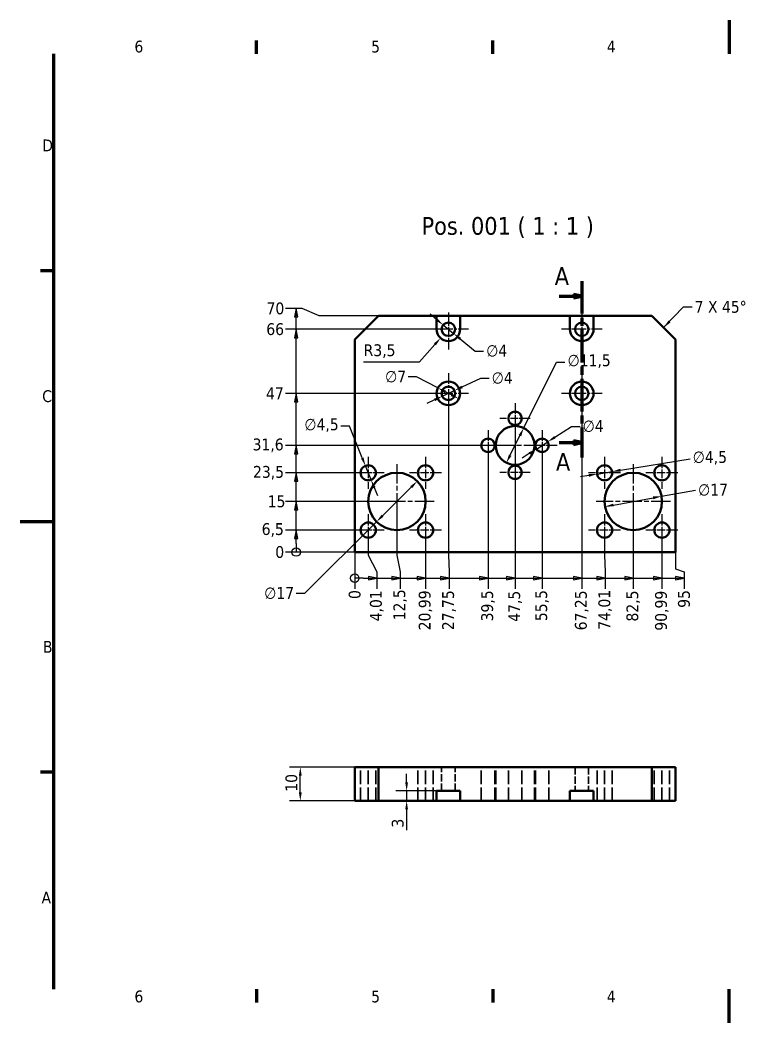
# Model space of a CAD drawing. Header units: millimetres. Extents: x 0 to 420, y 0 to 297.
# Drawn here: x 0 to 215.3, y 0 to 297 of the extents above; entities that cross this region are included whole.
import ezdxf

# ---------------------------------------------------------------- set-up
doc = ezdxf.new("R2010")
doc.units = ezdxf.units.MM
doc.linetypes.add('CHAIN', pattern=[0.3543, 0.2362, -0.0295, 0.0591, -0.0295])
doc.linetypes.add('DASHED', pattern=[0.2068, 0.1655, -0.0413])
for name, color, linetype, lineweight in [('Border (ISO)', 7, 'Continuous', 70), ('Center Mark (ISO)', 7, 'Continuous', 25), ('Dimension (ISO)', 7, 'Continuous', 25), ('Hidden (ISO)', 7, 'DASHED', 35), ('Section Line (ISO)', 7, 'CHAIN', 70), ('Symbol (ISO)', 7, 'Continuous', 25), ('Visible (ISO)', 7, 'Continuous', 50)]:
    doc.layers.add(name, color=color, linetype=linetype, lineweight=lineweight)
doc.styles.add('Label Text (ISO)', font='tahoma.ttf')
doc.styles.add('Note Text (ISO)', font='tahoma.ttf')
doc.styles.add('Text Style45', font='tahoma.ttf')
doc.dimstyles.new('Default - Method 1b (ISO)', dxfattribs={"dimtxt": 3.5, "dimasz": 2.5, "dimexe": 3.175, "dimexo": 0, "dimgap": 0.762, "dimtad": 1, "dimtoh": 1, "dimrnd": 1e-08, "dimtxsty": 'Note Text (ISO)', "dimcen": 0.09, "dimdle": 10, "dimclrd": 256, "dimclre": 256, "dimclrt": 256, "dimazin": 2, "dimtfac": 1, "dimtmove": 0, "dimatfit": 3, "dimfxl": 0, "dimtolj": 1, "dimlwd": -1, "dimlwe": -1, "dimarcsym": 0})
doc.dimstyles.new('Default - Method 1b (ISO)$7', dxfattribs={"dimtxt": 3.5, "dimasz": 2.5, "dimexe": 3.175, "dimexo": 0, "dimgap": 0.762, "dimtad": 1, "dimtoh": 1, "dimrnd": 1e-08, "dimtxsty": 'Note Text (ISO)', "dimcen": 0.09, "dimdle": 10, "dimclrd": 256, "dimclre": 256, "dimclrt": 256, "dimazin": 2, "dimtfac": 1, "dimtmove": 0, "dimatfit": 3, "dimfxl": 0, "dimtolj": 1, "dimlwd": -1, "dimlwe": -1, "dimarcsym": 0})

# ---------------------------------------------------------------- blocks, each defined once
blk = doc.blocks.new('Borders Default Border')
at = {"layer": 'Border (ISO)'}
for p, q in [((70, 287), (70, 290.9)), ((140, 287), (140, 290.9)), ((10, 222.75), (6.1, 222.75)), ((10, 74.25), (6.1, 74.25)), ((70, 10), (70, 6.1)), ((140, 10), (140, 6.1))]:
    blk.add_line(p, q, dxfattribs=at)
at = {"layer": 'Border (ISO)', "flags": 128}
for points in [[(210, 297), (210, 287)], [(10, 10), (10, 287)], [(0, 148.5), (10, 148.5)], [(210, 0), (210, 10)]]:
    blk.add_lwpolyline(points, dxfattribs=at)
at = {"layer": 'Border (ISO)', "char_height": 3.5, "attachment_point": 7, "style": 'Note Text (ISO)'}
for s, insert in [('6', (33.88, 287.33)), ('5', (103.98, 287.33)), ('4', (173.78, 287.4)), ('D', (6.57, 258.13)), ('C', (6.56, 183.81)), ('B', (6.78, 109.63)), ('A', (6.36, 35.38)), ('6', (33.88, 6.03)), ('5', (103.98, 6.03)), ('4', (173.78, 6.1))]:
    blk.add_mtext(s, dxfattribs=dict(at, insert=insert))
blk = doc.blocks.new('*D5')
at = {"layer": 'Defpoints', "color": 0}
for p in [(83, 75.75), (106.11, 75.75), (106.11, 65.75)]:
    blk.add_point(p, dxfattribs=at)
at = {"layer": 'Dimension (ISO)'}
for p, q in [((106.11, 75.75), (79.82, 75.75)), ((83, 68.25), (83, 73.25)), ((106.11, 65.75), (79.82, 65.75))]:
    blk.add_line(p, q, dxfattribs=at)
for points in [[(82.58, 73.25), (83.42, 73.25), (83, 75.75)], [(82.58, 68.25), (83.42, 68.25), (83, 65.75)]]:
    blk.add_solid(points, dxfattribs=at)
at = {"layer": 'Dimension (ISO)', "insert": (78.59, 68.48), "char_height": 3.5, "attachment_point": 1, "rotation": 90, "style": 'Note Text (ISO)'}
blk.add_mtext('\\A1;10', dxfattribs=at)
blk = doc.blocks.new('*D6')
at = {"layer": 'Defpoints', "color": 0}
for p in [(126.86, 205.44), (124.53, 202.82)]:
    blk.add_point(p, dxfattribs=at)
at = {"layer": 'Dimension (ISO)'}
for p, q in [((118.26, 195.77), (122.87, 200.96)), ((101.76, 195.77), (118.26, 195.77))]:
    blk.add_line(p, q, dxfattribs=at)
blk.add_solid([(122.56, 201.23), (123.18, 200.68), (124.53, 202.82)], dxfattribs=at)
at = {"layer": 'Dimension (ISO)', "insert": (101.76, 200.97), "char_height": 3.5, "attachment_point": 1, "style": 'Note Text (ISO)'}
blk.add_mtext('\\A1;R3,5', dxfattribs=at)
blk = doc.blocks.new('*D7')
at = {"layer": 'Defpoints', "color": 0}
for p in [(125.31, 206.7), (128.41, 204.17)]:
    blk.add_point(p, dxfattribs=at)
at = {"layer": 'Dimension (ISO)'}
for p, q in [((123.37, 208.28), (121.43, 209.86)), ((125.31, 206.7), (128.41, 204.17)), ((130.35, 202.59), (134.8, 198.97)), ((134.8, 198.97), (137.3, 198.97))]:
    blk.add_line(p, q, dxfattribs=at)
for points in [[(123.64, 208.61), (123.11, 207.96), (125.31, 206.7)], [(130.61, 202.92), (130.08, 202.27), (128.41, 204.17)]]:
    blk.add_solid(points, dxfattribs=at)
at = {"layer": 'Dimension (ISO)', "insert": (138.06, 200.85), "char_height": 3.5, "attachment_point": 1, "style": 'Note Text (ISO)'}
blk.add_mtext('\\A1;∅4', dxfattribs=at)
blk = doc.blocks.new('*D8')
at = {"layer": 'Defpoints', "color": 0}
for p in [(123.75, 188.05), (129.97, 184.83)]:
    blk.add_point(p, dxfattribs=at)
at = {"layer": 'Dimension (ISO)'}
for p, q in [((117.43, 191.31), (114.93, 191.31)), ((123.75, 188.05), (117.43, 191.31)), ((127.75, 185.98), (125.97, 186.9))]:
    blk.add_line(p, q, dxfattribs=at)
for points in [[(126.16, 187.27), (125.78, 186.53), (123.75, 188.05)], [(127.94, 186.35), (127.56, 185.61), (129.97, 184.83)]]:
    blk.add_solid(points, dxfattribs=at)
at = {"layer": 'Dimension (ISO)', "insert": (108.11, 193.2), "char_height": 3.5, "attachment_point": 1, "style": 'Note Text (ISO)'}
blk.add_mtext('\\A1;∅7', dxfattribs=at)
blk = doc.blocks.new('*D9')
at = {"layer": 'Defpoints', "color": 0}
for p in [(128.67, 187.29), (125.05, 185.59)]:
    blk.add_point(p, dxfattribs=at)
at = {"layer": 'Dimension (ISO)'}
for p, q in [((130.93, 188.35), (136.42, 190.92)), ((136.42, 190.92), (138.92, 190.92)), ((125.05, 185.59), (128.67, 187.29)), ((122.79, 184.53), (120.52, 183.47))]:
    blk.add_line(p, q, dxfattribs=at)
for points in [[(130.76, 188.73), (131.11, 187.97), (128.67, 187.29)], [(122.61, 184.9), (122.96, 184.15), (125.05, 185.59)]]:
    blk.add_solid(points, dxfattribs=at)
at = {"layer": 'Dimension (ISO)', "insert": (139.68, 192.81), "char_height": 3.5, "attachment_point": 1, "style": 'Note Text (ISO)'}
blk.add_mtext('\\A1;∅4', dxfattribs=at)
blk = doc.blocks.new('*D10')
at = {"layer": 'Defpoints', "color": 0}
for p in [(117.63, 160.44), (105.59, 148.44)]:
    blk.add_point(p, dxfattribs=at)
at = {"layer": 'Dimension (ISO)'}
for p, q in [((115.86, 158.67), (107.36, 150.21)), ((105.59, 148.44), (84.25, 127.2)), ((84.25, 127.2), (81.75, 127.2))]:
    blk.add_line(p, q, dxfattribs=at)
for points in [[(115.57, 158.97), (116.16, 158.38), (117.63, 160.44)], [(107.06, 150.5), (107.65, 149.91), (105.59, 148.44)]]:
    blk.add_solid(points, dxfattribs=at)
at = {"layer": 'Dimension (ISO)', "insert": (72.3, 129.08), "char_height": 3.5, "attachment_point": 1, "style": 'Note Text (ISO)'}
blk.add_mtext('\\A1;∅17', dxfattribs=at)
blk = doc.blocks.new('*D11')
at = {"layer": 'Defpoints', "color": 0}
for p in [(152.93, 169.96), (156.29, 172.11)]:
    blk.add_point(p, dxfattribs=at)
at = {"layer": 'Dimension (ISO)'}
for p, q in [((158.4, 173.46), (163.36, 176.64)), ((163.36, 176.64), (165.86, 176.64)), ((152.93, 169.96), (156.29, 172.11)), ((150.82, 168.61), (148.71, 167.26))]:
    blk.add_line(p, q, dxfattribs=at)
for points in [[(158.17, 173.81), (158.62, 173.11), (156.29, 172.11)], [(150.6, 168.96), (151.04, 168.26), (152.93, 169.96)]]:
    blk.add_solid(points, dxfattribs=at)
at = {"layer": 'Dimension (ISO)', "insert": (166.62, 178.53), "char_height": 3.5, "attachment_point": 1, "style": 'Note Text (ISO)'}
blk.add_mtext('\\A1;∅4', dxfattribs=at)
blk = doc.blocks.new('*D12')
at = {"layer": 'Defpoints', "color": 0}
for p in [(149.17, 176.19), (144.05, 165.89)]:
    blk.add_point(p, dxfattribs=at)
at = {"layer": 'Dimension (ISO)'}
for p, q in [((149.17, 176.19), (158.89, 195.73)), ((158.89, 195.73), (161.39, 195.73)), ((145.16, 168.13), (148.06, 173.95))]:
    blk.add_line(p, q, dxfattribs=at)
for points in [[(147.68, 174.13), (148.43, 173.76), (149.17, 176.19)], [(144.79, 168.31), (145.54, 167.94), (144.05, 165.89)]]:
    blk.add_solid(points, dxfattribs=at)
at = {"layer": 'Dimension (ISO)', "insert": (162.15, 197.98), "char_height": 3.5, "attachment_point": 1, "style": 'Note Text (ISO)'}
blk.add_mtext('\\A1;∅11,5', dxfattribs=at)
blk = doc.blocks.new('*D13')
at = {"layer": 'Defpoints', "color": 0}
for p in [(170.9, 162.56), (175.34, 163.29)]:
    blk.add_point(p, dxfattribs=at)
at = {"layer": 'Dimension (ISO)'}
for p, q in [((177.81, 163.7), (198.45, 167.1)), ((168.44, 162.15), (165.97, 161.74)), ((170.9, 162.56), (175.34, 163.29))]:
    blk.add_line(p, q, dxfattribs=at)
for points in [[(177.74, 164.11), (177.88, 163.29), (175.34, 163.29)], [(168.37, 162.56), (168.51, 161.74), (170.9, 162.56)]]:
    blk.add_solid(points, dxfattribs=at)
at = {"layer": 'Dimension (ISO)', "insert": (199.21, 169.35), "char_height": 3.5, "attachment_point": 1, "style": 'Note Text (ISO)'}
blk.add_mtext('\\A1;∅4,5', dxfattribs=at)
blk = doc.blocks.new('*D14')
at = {"layer": 'Defpoints', "color": 0}
for p in [(189.97, 155.96), (173.25, 152.92)]:
    blk.add_point(p, dxfattribs=at)
at = {"layer": 'Dimension (ISO)'}
for p, q in [((189.97, 155.96), (200.04, 157.79)), ((175.71, 153.37), (187.51, 155.51))]:
    blk.add_line(p, q, dxfattribs=at)
for points in [[(187.44, 155.92), (187.59, 155.1), (189.97, 155.96)], [(175.63, 153.78), (175.78, 152.96), (173.25, 152.92)]]:
    blk.add_solid(points, dxfattribs=at)
at = {"layer": 'Dimension (ISO)', "insert": (200.8, 159.67), "char_height": 3.5, "attachment_point": 1, "style": 'Note Text (ISO)'}
blk.add_mtext('\\A1;∅17', dxfattribs=at)
blk = doc.blocks.new('*D15')
at = {"layer": 'Defpoints', "color": 0}
for p in [(114.49, 68.75), (123.36, 68.75), (123.36, 65.75)]:
    blk.add_point(p, dxfattribs=at)
at = {"layer": 'Dimension (ISO)'}
for p, q in [((114.49, 71.25), (114.49, 73.75)), ((123.36, 68.75), (111.31, 68.75)), ((114.49, 68.75), (114.49, 65.75)), ((123.36, 65.75), (111.31, 65.75)), ((114.49, 63.25), (114.49, 57.09))]:
    blk.add_line(p, q, dxfattribs=at)
for points in [[(114.07, 71.25), (114.9, 71.25), (114.49, 68.75)], [(114.07, 63.25), (114.9, 63.25), (114.49, 65.75)]]:
    blk.add_solid(points, dxfattribs=at)
at = {"layer": 'Dimension (ISO)', "insert": (110.08, 57.86), "char_height": 3.5, "attachment_point": 1, "rotation": 90, "style": 'Note Text (ISO)'}
blk.add_mtext('\\A1;3', dxfattribs=at)
blk = doc.blocks.new('*D16')
at = {"layer": 'Defpoints', "color": 0}
for p in [(99.11, 139.44), (99.11, 139.44), (99.11, 128.55)]:
    blk.add_point(p, dxfattribs=at)
at = {"layer": 'Dimension (ISO)'}
blk.add_line((99.11, 139.44), (99.11, 128.55), dxfattribs=at)
at = {"layer": 'Dimension (ISO)', "insert": (99.11, 125.55), "char_height": 3.5, "attachment_point": 4, "rotation": 90, "style": 'Note Text (ISO)'}
blk.add_mtext('\\A1;0', dxfattribs=at)
blk = doc.blocks.new('*D17')
at = {"layer": 'Defpoints', "color": 0}
for p in [(103.12, 145.95), (99.11, 139.44), (105.65, 128.55)]:
    blk.add_point(p, dxfattribs=at)
at = {"layer": 'Dimension (ISO)'}
for p, q in [((103.12, 145.95), (103.12, 138.55)), ((103.12, 138.55), (105.65, 133.55)), ((105.65, 133.55), (105.65, 128.55))]:
    blk.add_line(p, q, dxfattribs=at)
at = {"layer": 'Dimension (ISO)', "insert": (105.65, 118.93), "char_height": 3.5, "attachment_point": 4, "rotation": 90, "style": 'Note Text (ISO)'}
blk.add_mtext('\\A1;4,01', dxfattribs=at)
blk = doc.blocks.new('*D18')
at = {"layer": 'Defpoints', "color": 0}
for p in [(111.61, 154.44), (99.11, 139.44), (112.6, 128.55)]:
    blk.add_point(p, dxfattribs=at)
at = {"layer": 'Dimension (ISO)'}
for p, q in [((111.61, 154.44), (111.61, 138.55)), ((111.61, 138.55), (112.6, 133.55)), ((112.6, 133.55), (112.6, 128.55))]:
    blk.add_line(p, q, dxfattribs=at)
at = {"layer": 'Dimension (ISO)', "insert": (112.6, 119.23), "char_height": 3.5, "attachment_point": 4, "rotation": 90, "style": 'Note Text (ISO)'}
blk.add_mtext('\\A1;12,5', dxfattribs=at)
blk = doc.blocks.new('*D19')
at = {"layer": 'Defpoints', "color": 0}
for p in [(120.09, 145.95), (99.11, 139.44), (120.09, 128.55)]:
    blk.add_point(p, dxfattribs=at)
at = {"layer": 'Dimension (ISO)'}
blk.add_line((120.09, 145.95), (120.09, 128.55), dxfattribs=at)
at = {"layer": 'Dimension (ISO)', "insert": (120.09, 116.27), "char_height": 3.5, "attachment_point": 4, "rotation": 90, "style": 'Note Text (ISO)'}
blk.add_mtext('\\A1;20,99', dxfattribs=at)
blk = doc.blocks.new('*D20')
at = {"layer": 'Defpoints', "color": 0}
for p in [(126.86, 186.44), (99.11, 139.44), (127.04, 128.55)]:
    blk.add_point(p, dxfattribs=at)
at = {"layer": 'Dimension (ISO)'}
for p, q in [((126.86, 186.44), (126.86, 138.55)), ((126.86, 138.55), (127.04, 133.55)), ((127.04, 133.55), (127.04, 128.55))]:
    blk.add_line(p, q, dxfattribs=at)
at = {"layer": 'Dimension (ISO)', "insert": (127.04, 116.32), "char_height": 3.5, "attachment_point": 4, "rotation": 90, "style": 'Note Text (ISO)'}
blk.add_mtext('\\A1;27,75', dxfattribs=at)
blk = doc.blocks.new('*D21')
at = {"layer": 'Defpoints', "color": 0}
for p in [(138.61, 171.04), (99.11, 139.44), (138.61, 128.55)]:
    blk.add_point(p, dxfattribs=at)
at = {"layer": 'Dimension (ISO)'}
blk.add_line((138.61, 171.04), (138.61, 128.55), dxfattribs=at)
at = {"layer": 'Dimension (ISO)', "insert": (138.61, 118.92), "char_height": 3.5, "attachment_point": 4, "rotation": 90, "style": 'Note Text (ISO)'}
blk.add_mtext('\\A1;39,5', dxfattribs=at)
blk = doc.blocks.new('*D22')
at = {"layer": 'Defpoints', "color": 0}
for p in [(146.61, 179.04), (99.11, 139.44), (146.61, 128.55)]:
    blk.add_point(p, dxfattribs=at)
at = {"layer": 'Dimension (ISO)'}
blk.add_line((146.61, 179.04), (146.61, 128.55), dxfattribs=at)
at = {"layer": 'Dimension (ISO)', "insert": (146.61, 118.79), "char_height": 3.5, "attachment_point": 4, "rotation": 90, "style": 'Note Text (ISO)'}
blk.add_mtext('\\A1;47,5', dxfattribs=at)
blk = doc.blocks.new('*D23')
at = {"layer": 'Defpoints', "color": 0}
for p in [(166.36, 186.44), (99.11, 139.44), (166.36, 128.55)]:
    blk.add_point(p, dxfattribs=at)
at = {"layer": 'Dimension (ISO)'}
blk.add_line((166.36, 186.44), (166.36, 128.55), dxfattribs=at)
at = {"layer": 'Dimension (ISO)', "insert": (166.36, 116.27), "char_height": 3.5, "attachment_point": 4, "rotation": 90, "style": 'Note Text (ISO)'}
blk.add_mtext('\\A1;67,25', dxfattribs=at)
blk = doc.blocks.new('*D24')
at = {"layer": 'Defpoints', "color": 0}
for p in [(154.61, 171.04), (99.11, 139.44), (154.61, 128.55)]:
    blk.add_point(p, dxfattribs=at)
at = {"layer": 'Dimension (ISO)'}
blk.add_line((154.61, 171.04), (154.61, 128.55), dxfattribs=at)
at = {"layer": 'Dimension (ISO)', "insert": (154.61, 118.99), "char_height": 3.5, "attachment_point": 4, "rotation": 90, "style": 'Note Text (ISO)'}
blk.add_mtext('\\A1;55,5', dxfattribs=at)
blk = doc.blocks.new('*D25')
at = {"layer": 'Defpoints', "color": 0}
for p in [(173.12, 145.95), (99.11, 139.44), (173.3, 128.55)]:
    blk.add_point(p, dxfattribs=at)
at = {"layer": 'Dimension (ISO)'}
for p, q in [((173.12, 145.95), (173.12, 138.55)), ((173.12, 138.55), (173.3, 133.55)), ((173.3, 133.55), (173.3, 128.55))]:
    blk.add_line(p, q, dxfattribs=at)
at = {"layer": 'Dimension (ISO)', "insert": (173.3, 116.44), "char_height": 3.5, "attachment_point": 4, "rotation": 90, "style": 'Note Text (ISO)'}
blk.add_mtext('\\A1;74,01', dxfattribs=at)
blk = doc.blocks.new('*D26')
at = {"layer": 'Defpoints', "color": 0}
for p in [(181.61, 154.44), (99.11, 139.44), (181.61, 128.55)]:
    blk.add_point(p, dxfattribs=at)
at = {"layer": 'Dimension (ISO)'}
blk.add_line((181.61, 154.44), (181.61, 128.55), dxfattribs=at)
at = {"layer": 'Dimension (ISO)', "insert": (181.61, 118.87), "char_height": 3.5, "attachment_point": 4, "rotation": 90, "style": 'Note Text (ISO)'}
blk.add_mtext('\\A1;82,5', dxfattribs=at)
blk = doc.blocks.new('*D27')
at = {"layer": 'Defpoints', "color": 0}
for p in [(190.09, 145.95), (99.11, 139.44), (190.09, 128.55)]:
    blk.add_point(p, dxfattribs=at)
at = {"layer": 'Dimension (ISO)'}
blk.add_line((190.09, 145.95), (190.09, 128.55), dxfattribs=at)
at = {"layer": 'Dimension (ISO)', "insert": (190.09, 116.17), "char_height": 3.5, "attachment_point": 4, "rotation": 90, "style": 'Note Text (ISO)'}
blk.add_mtext('\\A1;90,99', dxfattribs=at)
blk = doc.blocks.new('*D28')
at = {"layer": 'Defpoints', "color": 0}
for p in [(99.11, 139.44), (194.11, 139.44), (196.64, 128.55)]:
    blk.add_point(p, dxfattribs=at)
at = {"layer": 'Dimension (ISO)'}
for p, q in [((194.11, 139.44), (194.11, 134.44)), ((194.11, 134.44), (196.64, 133.55)), ((196.64, 133.55), (196.64, 128.55))]:
    blk.add_line(p, q, dxfattribs=at)
at = {"layer": 'Dimension (ISO)', "insert": (196.64, 122.94), "char_height": 3.5, "attachment_point": 4, "rotation": 90, "style": 'Note Text (ISO)'}
blk.add_mtext('\\A1;95', dxfattribs=at)
blk = doc.blocks.new('2dTransSymbol1')
at = {"layer": 'Dimension (ISO)'}
for p, q in [((101.61, 131.72), (99.11, 131.72)), ((101.61, 131.72), (103.15, 131.72)), ((105.65, 131.72), (103.15, 132.22)), ((103.15, 132.22), (103.15, 131.22)), ((103.15, 131.72), (105.65, 131.72)), ((103.15, 131.22), (105.65, 131.72)), ((105.65, 131.72), (110.1, 131.72)), ((112.6, 131.72), (110.1, 132.22)), ((110.1, 132.22), (110.1, 131.22)), ((110.1, 131.72), (112.6, 131.72)), ((110.1, 131.22), (112.6, 131.72)), ((112.6, 131.72), (117.59, 131.72)), ((120.09, 131.72), (117.59, 132.22)), ((117.59, 132.22), (117.59, 131.22)), ((117.59, 131.72), (120.09, 131.72)), ((117.59, 131.22), (120.09, 131.72)), ((120.09, 131.72), (124.54, 131.72)), ((127.04, 131.72), (124.54, 132.22)), ((124.54, 132.22), (124.54, 131.22)), ((124.54, 131.72), (127.04, 131.72)), ((124.54, 131.22), (127.04, 131.72)), ((127.04, 131.72), (136.11, 131.72)), ((138.61, 131.72), (136.11, 132.22)), ((136.11, 132.22), (136.11, 131.22)), ((136.11, 131.72), (138.61, 131.72)), ((136.11, 131.22), (138.61, 131.72)), ((138.61, 131.72), (144.11, 131.72)), ((146.61, 131.72), (144.11, 132.22)), ((144.11, 132.22), (144.11, 131.22)), ((144.11, 131.72), (146.61, 131.72)), ((144.11, 131.22), (146.61, 131.72)), ((146.61, 131.72), (152.11, 131.72)), ((154.61, 131.72), (152.11, 132.22)), ((152.11, 132.22), (152.11, 131.22)), ((152.11, 131.72), (154.61, 131.72)), ((152.11, 131.22), (154.61, 131.72)), ((154.61, 131.72), (163.86, 131.72)), ((166.36, 131.72), (163.86, 132.22)), ((163.86, 132.22), (163.86, 131.22)), ((163.86, 131.72), (166.36, 131.72)), ((163.86, 131.22), (166.36, 131.72)), ((166.36, 131.72), (170.8, 131.72)), ((173.3, 131.72), (170.8, 132.22)), ((170.8, 132.22), (170.8, 131.22)), ((170.8, 131.72), (173.3, 131.72)), ((170.8, 131.22), (173.3, 131.72)), ((173.3, 131.72), (179.11, 131.72)), ((181.61, 131.72), (179.11, 132.22)), ((179.11, 132.22), (179.11, 131.22)), ((179.11, 131.72), (181.61, 131.72)), ((179.11, 131.22), (181.61, 131.72)), ((181.61, 131.72), (187.59, 131.72)), ((190.09, 131.72), (187.59, 132.22)), ((187.59, 132.22), (187.59, 131.22)), ((187.59, 131.72), (190.09, 131.72)), ((187.59, 131.22), (190.09, 131.72)), ((190.09, 131.72), (194.14, 131.72)), ((196.64, 131.72), (194.14, 132.22)), ((194.14, 132.22), (194.14, 131.22)), ((194.14, 131.72), (196.64, 131.72)), ((194.14, 131.22), (196.64, 131.72))]:
    blk.add_line(p, q, dxfattribs=at)
at = {"layer": 'Dimension (ISO)', "flags": 128}
for points in [[(103.15, 131.22), (105.65, 131.72)], [(110.1, 131.22), (112.6, 131.72)], [(117.59, 131.22), (120.09, 131.72)], [(124.54, 131.22), (127.04, 131.72)], [(136.11, 131.22), (138.61, 131.72)], [(144.11, 131.22), (146.61, 131.72)], [(152.11, 131.22), (154.61, 131.72)], [(163.86, 131.22), (166.36, 131.72)], [(170.8, 131.22), (173.3, 131.72)], [(179.11, 131.22), (181.61, 131.72)], [(187.59, 131.22), (190.09, 131.72)], [(194.14, 131.22), (196.64, 131.72)]]:
    blk.add_lwpolyline(points, dxfattribs=at)
at = {"layer": 'Dimension (ISO)'}
blk.add_circle((99.11, 131.72), 1.25, dxfattribs=at)
for points in [[(103.15, 131.22), (105.65, 131.72), (103.15, 132.22), (103.15, 131.22)], [(110.1, 131.22), (112.6, 131.72), (110.1, 132.22), (110.1, 131.22)], [(117.59, 131.22), (120.09, 131.72), (117.59, 132.22), (117.59, 131.22)], [(124.54, 131.22), (127.04, 131.72), (124.54, 132.22), (124.54, 131.22)], [(136.11, 131.22), (138.61, 131.72), (136.11, 132.22), (136.11, 131.22)], [(144.11, 131.22), (146.61, 131.72), (144.11, 132.22), (144.11, 131.22)], [(152.11, 131.22), (154.61, 131.72), (152.11, 132.22), (152.11, 131.22)], [(163.86, 131.22), (166.36, 131.72), (163.86, 132.22), (163.86, 131.22)], [(170.8, 131.22), (173.3, 131.72), (170.8, 132.22), (170.8, 131.22)], [(179.11, 131.22), (181.61, 131.72), (179.11, 132.22), (179.11, 131.22)], [(187.59, 131.22), (190.09, 131.72), (187.59, 132.22), (187.59, 131.22)], [(194.14, 131.22), (196.64, 131.72), (194.14, 132.22), (194.14, 131.22)]]:
    blk.add_solid(points, dxfattribs=at)
blk = doc.blocks.new('*D30')
at = {"layer": 'Defpoints', "color": 0}
for p in [(78.59, 139.44), (99.11, 139.44), (99.11, 139.44)]:
    blk.add_point(p, dxfattribs=at)
at = {"layer": 'Dimension (ISO)'}
blk.add_line((99.11, 139.44), (78.59, 139.44), dxfattribs=at)
at = {"layer": 'Dimension (ISO)', "insert": (75.59, 139.44), "char_height": 3.5, "attachment_point": 4, "style": 'Note Text (ISO)'}
blk.add_mtext('\\A1;0', dxfattribs=at)
blk = doc.blocks.new('*D31')
at = {"layer": 'Defpoints', "color": 0}
for p in [(78.59, 145.98), (103.12, 145.95), (99.11, 139.44)]:
    blk.add_point(p, dxfattribs=at)
at = {"layer": 'Dimension (ISO)'}
for p, q in [((83.59, 145.98), (78.59, 145.98)), ((88.59, 145.95), (83.59, 145.98)), ((103.12, 145.95), (88.59, 145.95))]:
    blk.add_line(p, q, dxfattribs=at)
at = {"layer": 'Dimension (ISO)', "insert": (71.56, 145.98), "char_height": 3.5, "attachment_point": 4, "style": 'Note Text (ISO)'}
blk.add_mtext('\\A1;6,5', dxfattribs=at)
blk = doc.blocks.new('*D32')
at = {"layer": 'Defpoints', "color": 0}
for p in [(78.59, 154.44), (111.61, 154.44), (99.11, 139.44)]:
    blk.add_point(p, dxfattribs=at)
at = {"layer": 'Dimension (ISO)'}
blk.add_line((111.61, 154.44), (78.59, 154.44), dxfattribs=at)
at = {"layer": 'Dimension (ISO)', "insert": (73.35, 154.44), "char_height": 3.5, "attachment_point": 4, "style": 'Note Text (ISO)'}
blk.add_mtext('\\A1;15', dxfattribs=at)
blk = doc.blocks.new('*D33')
at = {"layer": 'Defpoints', "color": 0}
for p in [(78.59, 162.92), (103.12, 162.92), (99.11, 139.44)]:
    blk.add_point(p, dxfattribs=at)
at = {"layer": 'Dimension (ISO)'}
blk.add_line((103.12, 162.92), (78.59, 162.92), dxfattribs=at)
at = {"layer": 'Dimension (ISO)', "insert": (68.99, 162.92), "char_height": 3.5, "attachment_point": 4, "style": 'Note Text (ISO)'}
blk.add_mtext('\\A1;23,5', dxfattribs=at)
blk = doc.blocks.new('*D34')
at = {"layer": 'Defpoints', "color": 0}
for p in [(78.59, 171.04), (138.61, 171.04), (99.11, 139.44)]:
    blk.add_point(p, dxfattribs=at)
at = {"layer": 'Dimension (ISO)'}
blk.add_line((138.61, 171.04), (78.59, 171.04), dxfattribs=at)
at = {"layer": 'Dimension (ISO)', "insert": (68.87, 171.04), "char_height": 3.5, "attachment_point": 4, "style": 'Note Text (ISO)'}
blk.add_mtext('\\A1;31,6', dxfattribs=at)
blk = doc.blocks.new('*D35')
at = {"layer": 'Defpoints', "color": 0}
for p in [(78.59, 186.44), (126.86, 186.44), (99.11, 139.44)]:
    blk.add_point(p, dxfattribs=at)
at = {"layer": 'Dimension (ISO)'}
blk.add_line((126.86, 186.44), (78.59, 186.44), dxfattribs=at)
at = {"layer": 'Dimension (ISO)', "insert": (72.84, 186.44), "char_height": 3.5, "attachment_point": 4, "style": 'Note Text (ISO)'}
blk.add_mtext('\\A1;47', dxfattribs=at)
blk = doc.blocks.new('*D36')
at = {"layer": 'Defpoints', "color": 0}
for p in [(78.59, 205.44), (126.86, 205.44), (99.11, 139.44)]:
    blk.add_point(p, dxfattribs=at)
at = {"layer": 'Dimension (ISO)'}
blk.add_line((126.86, 205.44), (78.59, 205.44), dxfattribs=at)
at = {"layer": 'Dimension (ISO)', "insert": (72.93, 205.44), "char_height": 3.5, "attachment_point": 4, "style": 'Note Text (ISO)'}
blk.add_mtext('\\A1;66', dxfattribs=at)
blk = doc.blocks.new('*D37')
at = {"layer": 'Defpoints', "color": 0}
for p in [(78.59, 211.58), (130.36, 209.44), (99.11, 139.44)]:
    blk.add_point(p, dxfattribs=at)
at = {"layer": 'Dimension (ISO)'}
for p, q in [((83.59, 211.58), (78.59, 211.58)), ((88.59, 209.44), (83.59, 211.58)), ((130.36, 209.44), (88.59, 209.44))]:
    blk.add_line(p, q, dxfattribs=at)
at = {"layer": 'Dimension (ISO)', "insert": (73, 211.58), "char_height": 3.5, "attachment_point": 4, "style": 'Note Text (ISO)'}
blk.add_mtext('\\A1;70', dxfattribs=at)
blk = doc.blocks.new('2dTransSymbol2')
at = {"layer": 'Dimension (ISO)'}
for p, q in [((81.76, 211.58), (81.26, 209.08)), ((81.76, 209.08), (81.76, 211.58)), ((82.26, 209.08), (81.76, 211.58)), ((81.26, 209.08), (82.26, 209.08)), ((81.76, 205.44), (81.76, 209.08)), ((81.76, 205.44), (81.26, 202.94)), ((81.76, 202.94), (81.76, 205.44)), ((82.26, 202.94), (81.76, 205.44)), ((81.26, 202.94), (82.26, 202.94)), ((81.76, 186.44), (81.76, 202.94)), ((81.76, 186.44), (81.26, 183.94)), ((81.76, 183.94), (81.76, 186.44)), ((82.26, 183.94), (81.76, 186.44)), ((81.26, 183.94), (82.26, 183.94)), ((81.76, 171.04), (81.76, 183.94)), ((81.76, 171.04), (81.26, 168.54)), ((81.76, 168.54), (81.76, 171.04)), ((82.26, 168.54), (81.76, 171.04)), ((81.26, 168.54), (82.26, 168.54)), ((81.76, 162.92), (81.76, 168.54)), ((81.76, 162.92), (81.26, 160.42)), ((81.26, 160.42), (82.26, 160.42)), ((81.76, 160.42), (81.76, 162.92)), ((82.26, 160.42), (81.76, 162.92)), ((81.76, 154.44), (81.76, 160.42)), ((81.76, 154.44), (81.26, 151.94)), ((81.26, 151.94), (82.26, 151.94)), ((81.76, 151.94), (81.76, 154.44)), ((82.26, 151.94), (81.76, 154.44)), ((81.76, 145.98), (81.76, 151.94)), ((81.76, 145.98), (81.26, 143.48)), ((81.76, 143.48), (81.76, 145.98)), ((82.26, 143.48), (81.76, 145.98)), ((81.26, 143.48), (82.26, 143.48)), ((81.76, 141.94), (81.76, 143.48)), ((81.76, 141.94), (81.76, 139.44))]:
    blk.add_line(p, q, dxfattribs=at)
at = {"layer": 'Dimension (ISO)', "flags": 128}
for points in [[(82.26, 209.08), (81.76, 211.58)], [(82.26, 202.94), (81.76, 205.44)], [(82.26, 183.94), (81.76, 186.44)], [(82.26, 168.54), (81.76, 171.04)], [(82.26, 160.42), (81.76, 162.92)], [(82.26, 151.94), (81.76, 154.44)], [(82.26, 143.48), (81.76, 145.98)]]:
    blk.add_lwpolyline(points, dxfattribs=at)
at = {"layer": 'Dimension (ISO)'}
blk.add_circle((81.76, 139.44), 1.25, dxfattribs=at)
for points in [[(82.26, 209.08), (81.76, 211.58), (81.26, 209.08), (82.26, 209.08)], [(82.26, 202.94), (81.76, 205.44), (81.26, 202.94), (82.26, 202.94)], [(82.26, 183.94), (81.76, 186.44), (81.26, 183.94), (82.26, 183.94)], [(82.26, 168.54), (81.76, 171.04), (81.26, 168.54), (82.26, 168.54)], [(82.26, 160.42), (81.76, 162.92), (81.26, 160.42), (82.26, 160.42)], [(82.26, 151.94), (81.76, 154.44), (81.26, 151.94), (82.26, 151.94)], [(82.26, 143.48), (81.76, 145.98), (81.26, 143.48), (82.26, 143.48)]]:
    blk.add_solid(points, dxfattribs=at)
blk = doc.blocks.new('*D39')
at = {"layer": 'Defpoints', "color": 0}
for p in [(102.28, 165.01), (103.97, 160.84)]:
    blk.add_point(p, dxfattribs=at)
at = {"layer": 'Dimension (ISO)'}
for p, q in [((97.53, 176.77), (95.03, 176.77)), ((101.34, 167.33), (97.53, 176.77)), ((103.97, 160.84), (102.28, 165.01)), ((104.9, 158.52), (105.84, 156.2))]:
    blk.add_line(p, q, dxfattribs=at)
for points in [[(101.73, 167.48), (100.96, 167.17), (102.28, 165.01)], [(105.29, 158.68), (104.52, 158.36), (103.97, 160.84)]]:
    blk.add_solid(points, dxfattribs=at)
at = {"layer": 'Dimension (ISO)', "insert": (84.2, 179.02), "char_height": 3.5, "attachment_point": 1, "style": 'Note Text (ISO)'}
blk.add_mtext('\\A1;∅4,5', dxfattribs=at)
blk = doc.blocks.new('2dTransSection0')
at = {"layer": 'Section Line (ISO)', "linetype": 'CHAIN', "ltscale": 40.844711}
blk.add_line((166.36, 219.7), (166.36, 167.42), dxfattribs=at)
at = {"layer": 'Section Line (ISO)', "linetype": 'Continuous', "lineweight": 140}
for p, q in [((166.36, 219.7), (166.36, 210.83)), ((166.36, 176.29), (166.36, 167.42))]:
    blk.add_line(p, q, dxfattribs=at)
at = {"layer": 'Section Line (ISO)', "linetype": 'Continuous'}
for p, q in [((159.68, 215.27), (163.86, 215.27)), ((166.36, 215.27), (163.86, 215.77)), ((163.86, 215.77), (163.86, 214.77)), ((163.86, 215.27), (166.36, 215.27)), ((163.86, 214.77), (166.36, 215.27)), ((166.36, 171.85), (163.86, 172.35)), ((163.86, 172.35), (163.86, 171.35)), ((159.68, 171.85), (163.86, 171.85)), ((163.86, 171.85), (166.36, 171.85)), ((163.86, 171.35), (166.36, 171.85))]:
    blk.add_line(p, q, dxfattribs=at)
at = {"layer": 'Section Line (ISO)', "linetype": 'Continuous', "flags": 128}
for points in [[(163.86, 214.77), (166.36, 215.27)], [(163.86, 171.35), (166.36, 171.85)]]:
    blk.add_lwpolyline(points, dxfattribs=at)
at = {"layer": 'Section Line (ISO)'}
for points in [[(163.86, 214.77), (166.36, 215.27), (163.86, 215.77), (163.86, 214.77)], [(163.86, 171.35), (166.36, 171.85), (163.86, 172.35), (163.86, 171.35)]]:
    blk.add_solid(points, dxfattribs=at)
at = {"layer": 'Section Line (ISO)', "char_height": 5.25, "attachment_point": 7, "style": 'Label Text (ISO)'}
for insert in [(158.34, 218.58), (158.71, 163.54)]:
    blk.add_mtext('A', dxfattribs=dict(at, insert=insert))

msp = doc.modelspace()

# ---------------------------------------------------------------- linework, layer by layer
at = {"layer": 'Center Mark (ISO)', "linetype": 'CHAIN', "ltscale": 12.223182}
for p, q in [((126.8595, 210.4385), (126.8595, 199.4385)), ((166.3595, 210.4385), (166.3595, 199.4385))]:
    msp.add_line(p, q, dxfattribs=at)
at = {"layer": 'Center Mark (ISO)', "linetype": 'CHAIN', "ltscale": 13.334389}
for p, q in [((132.8595, 205.4385), (120.8595, 205.4385)), ((172.3595, 205.4385), (160.3595, 205.4385)), ((126.8595, 192.4385), (126.8595, 180.4385)), ((166.3595, 192.4385), (166.3595, 180.4385)), ((132.8595, 186.4385), (120.8595, 186.4385)), ((172.3595, 186.4385), (160.3595, 186.4385))]:
    msp.add_line(p, q, dxfattribs=at)
at = {"layer": 'Center Mark (ISO)', "linetype": 'CHAIN', "ltscale": 10.000767}
for p, q in [((146.6095, 183.5364), (146.6095, 174.5364)), ((151.1095, 179.0364), (142.1095, 179.0364)), ((138.6095, 175.5364), (138.6095, 166.5364)), ((154.6095, 175.5364), (154.6095, 166.5364)), ((143.1095, 171.0364), (134.1095, 171.0364)), ((159.1095, 171.0364), (150.1095, 171.0364)), ((146.6095, 167.5364), (146.6095, 158.5364)), ((151.1095, 163.0364), (142.1095, 163.0364))]:
    msp.add_line(p, q, dxfattribs=at)
at = {"layer": 'Center Mark (ISO)', "linetype": 'CHAIN', "ltscale": 23.990969}
for p, q in [((146.6095, 179.2864), (146.6095, 162.7864)), ((154.8595, 171.0364), (138.3595, 171.0364)), ((111.6095, 165.4385), (111.6095, 143.4385)), ((181.6095, 165.4385), (181.6095, 143.4385)), ((122.6095, 154.4385), (100.6095, 154.4385)), ((192.6095, 154.4385), (170.6095, 154.4385))]:
    msp.add_line(p, q, dxfattribs=at)
at = {"layer": 'Center Mark (ISO)', "linetype": 'CHAIN', "ltscale": 10.556371}
for p, q in [((103.1243, 167.6738), (103.1243, 158.1738)), ((120.0948, 167.6738), (120.0948, 158.1738)), ((173.1243, 167.6738), (173.1243, 158.1738)), ((190.0948, 167.6738), (190.0948, 158.1738)), ((107.8743, 162.9238), (98.3743, 162.9238)), ((124.8448, 162.9238), (115.3448, 162.9238)), ((177.8743, 162.9238), (168.3743, 162.9238)), ((194.8448, 162.9238), (185.3448, 162.9238)), ((103.1243, 150.7033), (103.1243, 141.2033)), ((120.0948, 150.7033), (120.0948, 141.2033)), ((173.1243, 150.7033), (173.1243, 141.2033)), ((190.0948, 150.7033), (190.0948, 141.2033)), ((107.8743, 145.9533), (98.3743, 145.9533)), ((124.8448, 145.9533), (115.3448, 145.9533)), ((177.8743, 145.9533), (168.3743, 145.9533)), ((194.8448, 145.9533), (185.3448, 145.9533))]:
    msp.add_line(p, q, dxfattribs=at)
at = {"layer": 'Hidden (ISO)', "ltscale": 24.17795}
for p, q in [((100.8743, 65.745), (100.8743, 75.745)), ((103.1095, 65.745), (103.1095, 75.745)), ((105.3743, 65.745), (105.3743, 75.745)), ((117.8448, 65.745), (117.8448, 75.745)), ((120.1095, 65.745), (120.1095, 75.745)), ((122.3448, 65.745), (122.3448, 75.745)), ((136.6095, 65.745), (136.6095, 75.745)), ((140.6095, 65.745), (140.6095, 75.745)), ((140.8595, 65.745), (140.8595, 75.745)), ((144.6095, 65.745), (144.6095, 75.745)), ((148.6095, 65.745), (148.6095, 75.745)), ((152.3595, 65.745), (152.3595, 75.745)), ((152.6095, 65.745), (152.6095, 75.745)), ((156.6095, 65.745), (156.6095, 75.745)), ((170.8743, 65.745), (170.8743, 75.745)), ((173.1095, 65.745), (173.1095, 75.745)), ((175.3743, 65.745), (175.3743, 75.745)), ((187.8448, 65.745), (187.8448, 75.745)), ((190.1095, 65.745), (190.1095, 75.745)), ((192.3448, 65.745), (192.3448, 75.745))]:
    msp.add_line(p, q, dxfattribs=at)
at = {"layer": 'Hidden (ISO)', "ltscale": 13.326329}
for p, q in [((124.8595, 68.745), (124.8595, 75.745)), ((128.8595, 68.745), (128.8595, 75.745)), ((164.3595, 75.745), (164.3595, 68.745)), ((168.3595, 75.745), (168.3595, 68.745))]:
    msp.add_line(p, q, dxfattribs=at)
at = {"layer": 'Visible (ISO)'}
for p, q in [((99.1095, 202.4385), (106.1095, 209.4385)), ((106.1095, 209.4385), (123.3595, 209.4385)), ((123.3595, 209.4385), (130.3595, 209.4385)), ((123.3595, 205.4385), (123.3595, 209.4385)), ((130.3595, 209.4385), (162.8595, 209.4385)), ((130.3595, 209.4385), (130.3595, 205.4385)), ((162.8595, 209.4385), (169.8595, 209.4385)), ((162.8595, 205.4385), (162.8595, 209.4385)), ((169.8595, 209.4385), (187.1095, 209.4385)), ((169.8595, 209.4385), (169.8595, 205.4385)), ((187.1095, 209.4385), (194.1095, 202.4385)), ((99.1095, 139.4385), (99.1095, 202.4385)), ((194.1095, 202.4385), (194.1095, 139.4385)), ((194.1095, 139.4385), (99.1095, 139.4385)), ((106.1095, 75.745), (99.1095, 75.745)), ((99.1095, 75.745), (99.1095, 65.745)), ((106.1095, 65.745), (106.1095, 75.745)), ((106.1095, 75.745), (187.1095, 75.745)), ((187.1095, 75.745), (187.1095, 65.745)), ((194.1095, 75.745), (187.1095, 75.745)), ((194.1095, 65.745), (194.1095, 75.745)), ((123.3595, 65.745), (123.3595, 68.745)), ((123.3595, 68.745), (130.3595, 68.745)), ((130.3595, 68.745), (130.3595, 65.745)), ((162.8595, 65.745), (162.8595, 68.745)), ((162.8595, 68.745), (169.8595, 68.745)), ((169.8595, 68.745), (169.8595, 65.745)), ((99.1095, 65.745), (106.1095, 65.745)), ((106.1095, 65.745), (123.3595, 65.745)), ((130.3595, 65.745), (123.3595, 65.745)), ((130.3595, 65.745), (162.8595, 65.745)), ((169.8595, 65.745), (162.8595, 65.745)), ((169.8595, 65.745), (187.1095, 65.745)), ((187.1095, 65.745), (194.1095, 65.745))]:
    msp.add_line(p, q, dxfattribs=at)
for centre, radius in [((126.8595, 205.4385), 2), ((166.3595, 205.4385), 2), ((126.8595, 186.4385), 3.5), ((126.8595, 186.4385), 2), ((166.3595, 186.4385), 3.5), ((166.3595, 186.4385), 2), ((146.6095, 179.0364), 2), ((146.6095, 171.0364), 5.75), ((138.6095, 171.0364), 2), ((154.6095, 171.0364), 2), ((103.1243, 162.9238), 2.25), ((120.0948, 162.9238), 2.25), ((146.6095, 163.0364), 2), ((173.1243, 162.9238), 2.25), ((190.0948, 162.9238), 2.25), ((111.6095, 154.4385), 8.5), ((181.6095, 154.4385), 8.5), ((103.1243, 145.9533), 2.25), ((120.0948, 145.9533), 2.25), ((173.1243, 145.9533), 2.25), ((190.0948, 145.9533), 2.25)]:
    msp.add_circle(centre, radius, dxfattribs=at)
for centre in [(126.8595, 205.4385), (166.3595, 205.4385)]:
    msp.add_arc(centre, 3.5, 180, 0, dxfattribs=at)

# ---------------------------------------------------------------- block references
msp.add_blockref('Borders Default Border', (0, 0))
at = {"layer": 'Dimension (ISO)'}
for name in ['2dTransSymbol2', '2dTransSymbol1']:
    msp.add_blockref(name, (0, 0), dxfattribs=at)
at = {"layer": 'Section Line (ISO)'}
msp.add_blockref('2dTransSection0', (0, 0), dxfattribs=at)

# ---------------------------------------------------------------- texts
at = {"layer": 'Symbol (ISO)'}
for s, insert, char_height, attachment_point, style in [('Pos. 001 ( 1 : 1 )', (118.9035, 232.4752), 5.24, 7, 'Text Style45'), ('7 X 45°', (199.7926, 213.8251), 3.5, 1, 'Note Text (ISO)')]:
    msp.add_mtext(s, dxfattribs=dict(at, insert=insert, char_height=char_height, attachment_point=attachment_point, style=style))

# ---------------------------------------------------------------- dimensions: what is measured, and where the dimension line sits
at = {"layer": 'Dimension (ISO)'}
for feature_location, offset, dtype, origin, override, picture, middle in [((130.3595, 209.4385), (-51.7724, 2.1418), 0, (99.1095, 139.4385), {"dimgap": 0.762, "dimtad": 0, "dimdec": 2, "dimtol": 0, "dimlim": 0, "dimtp": 0, "dimtm": 0, "dimtdec": 2}, '*D37', (75.4111, 211.5804)), ((126.8595, 205.4385), (-48.2724, 0), 0, (99.1095, 139.4385), {"dimgap": 0.762, "dimtad": 0, "dimdec": 2, "dimtol": 0, "dimlim": 0, "dimtp": 0, "dimtm": 0, "dimtdec": 2}, '*D36', (75.3758, 205.4385)), ((126.8595, 186.4385), (-48.2724, 0), 0, (99.1095, 139.4385), {"dimgap": 0.762, "dimtad": 0, "dimdec": 2, "dimtol": 0, "dimlim": 0, "dimtp": 0, "dimtm": 0, "dimtdec": 2}, '*D35', (75.3312, 186.4385)), ((126.8595, 186.4385), (0.1798, -57.8911), 1, (99.1095, 139.4385), {"dimgap": 0.762, "dimtad": 0, "dimdec": 2, "dimtol": 0, "dimlim": 0, "dimtp": 0, "dimtm": 0, "dimtdec": 2}, '*D20', (127.0393, 122.0547)), ((166.3595, 186.4385), (0, -57.8911), 1, (99.1095, 139.4385), {"dimgap": 0.762, "dimtad": 0, "dimdec": 2, "dimtol": 0, "dimlim": 0, "dimtp": 0, "dimtm": 0, "dimtdec": 2}, '*D23', (166.3595, 122.0265)), ((146.6095, 179.0364), (0, -50.489), 1, (99.1095, 139.4385), {"dimgap": 0.762, "dimtad": 0, "dimdec": 2, "dimtol": 0, "dimlim": 0, "dimtp": 0, "dimtm": 0, "dimtdec": 2}, '*D22', (146.6095, 123.2876)), ((138.6095, 171.0364), (-60.0224, 0), 0, (99.1095, 139.4385), {"dimgap": 0.762, "dimtad": 0, "dimdec": 2, "dimtol": 0, "dimlim": 0, "dimtp": 0, "dimtm": 0, "dimtdec": 2}, '*D34', (73.3473, 171.0364)), ((138.6095, 171.0364), (0, -42.489), 1, (99.1095, 139.4385), {"dimgap": 0.762, "dimtad": 0, "dimdec": 2, "dimtol": 0, "dimlim": 0, "dimtp": 0, "dimtm": 0, "dimtdec": 2}, '*D21', (138.6095, 123.3546)), ((154.6095, 171.0364), (0, -42.489), 1, (99.1095, 139.4385), {"dimgap": 0.762, "dimtad": 0, "dimdec": 2, "dimtol": 0, "dimlim": 0, "dimtp": 0, "dimtm": 0, "dimtdec": 2}, '*D24', (154.6095, 123.3863)), ((103.1243, 162.9238), (-24.5371, 0), 0, (99.1095, 139.4385), {"dimgap": 0.762, "dimtad": 0, "dimdec": 1, "dimtol": 0, "dimlim": 0, "dimtp": 0, "dimtm": 0, "dimtdec": 2}, '*D33', (73.4084, 162.9238)), ((111.6095, 154.4385), (-33.0224, 0), 0, (99.1095, 139.4385), {"dimgap": 0.762, "dimtad": 0, "dimdec": 2, "dimtol": 0, "dimlim": 0, "dimtp": 0, "dimtm": 0, "dimtdec": 2}, '*D32', (75.5885, 154.4385)), ((111.6095, 154.4385), (0.9862, -25.8911), 1, (99.1095, 139.4385), {"dimgap": 0.762, "dimtad": 0, "dimdec": 2, "dimtol": 0, "dimlim": 0, "dimtp": 0, "dimtm": 0, "dimtdec": 2}, '*D18', (112.5958, 123.5062)), ((181.6095, 154.4385), (0, -25.8911), 1, (99.1095, 139.4385), {"dimgap": 0.762, "dimtad": 0, "dimdec": 2, "dimtol": 0, "dimlim": 0, "dimtp": 0, "dimtm": 0, "dimtdec": 2}, '*D26', (181.6095, 123.3275)), ((103.1243, 145.9533), (-24.5371, 0.0256), 0, (99.1095, 139.4385), {"dimgap": 0.762, "dimtad": 0, "dimdec": 1, "dimtol": 0, "dimlim": 0, "dimtp": 0, "dimtm": 0, "dimtdec": 2}, '*D31', (74.6942, 145.9789)), ((103.1243, 145.9533), (2.5284, -17.4059), 1, (99.1095, 139.4385), {"dimgap": 0.762, "dimtad": 0, "dimdec": 2, "dimtol": 0, "dimlim": 0, "dimtp": 0, "dimtm": 0, "dimtdec": 2}, '*D17', (105.6527, 123.3569)), ((120.0948, 145.9533), (0, -17.4059), 1, (99.1095, 139.4385), {"dimgap": 0.762, "dimtad": 0, "dimdec": 2, "dimtol": 0, "dimlim": 0, "dimtp": 0, "dimtm": 0, "dimtdec": 2}, '*D19', (120.0948, 122.0288)), ((173.1243, 145.9533), (0.1784, -17.4059), 1, (99.1095, 139.4385), {"dimgap": 0.762, "dimtad": 0, "dimdec": 2, "dimtol": 0, "dimlim": 0, "dimtp": 0, "dimtm": 0, "dimtdec": 2}, '*D25', (173.3026, 122.1123)), ((190.0948, 145.9533), (0, -17.4059), 1, (99.1095, 139.4385), {"dimgap": 0.762, "dimtad": 0, "dimdec": 2, "dimtol": 0, "dimlim": 0, "dimtp": 0, "dimtm": 0, "dimtdec": 2}, '*D27', (190.0948, 121.9795)), ((99.109538522, 139.4385358234), (-20.5224211014, 0), 0, (99.109538522, 139.4385358234), {"dimgap": 0.762, "dimtad": 0, "dimdec": 2, "dimtol": 0, "dimlim": 0, "dimtp": 0, "dimtm": 0, "dimtdec": 2}, '*D30', (76.7062457018, 139.4385358234)), ((99.109538522, 139.4385358234), (0, -10.8911400412), 1, (99.109538522, 139.4385358234), {"dimgap": 0.762, "dimtad": 0, "dimdec": 2, "dimtol": 0, "dimlim": 0, "dimtp": 0, "dimtm": 0, "dimtdec": 2}, '*D16', (99.109538522, 126.6665240634)), ((194.1095, 139.4385), (2.5284, -10.8911), 1, (99.1095, 139.4385), {"dimgap": 0.762, "dimtad": 0, "dimdec": 2, "dimtol": 0, "dimlim": 0, "dimtp": 0, "dimtm": 0, "dimtdec": 2}, '*D28', (196.638, 125.362))]:
    dim = msp.add_ordinate_dim(feature_location=feature_location, offset=offset, dtype=dtype, origin=origin, dimstyle='Default - Method 1b (ISO)', override=override, dxfattribs=at)
    dim.commit()
    dim.dimension.update_dxf_attribs({"geometry": picture, "text_midpoint": middle})
for p1, p2, picture, middle in [((125.3095, 206.7024), (128.4096, 204.1747), '*D7', (141.115, 198.9673)), ((144.0503, 165.8873), (149.1687, 176.1855), '*D12', (168.4945, 195.7347)), ((129.9686, 184.8312), (123.7505, 188.0459), '*D8', (111.1369, 191.3144)), ((125.0489, 185.5891), (128.6702, 187.2879), '*D9', (142.7413, 190.9248)), ((103.9675, 160.8378), (102.281, 165.0098), '*D39', (89.2315, 176.7706)), ((152.9253, 169.9579), (156.2938, 172.1149), '*D11', (169.6795, 176.6403)), ((170.9043, 162.5574), (175.3442, 163.2902), '*D13', (204.2424, 167.1034)), ((117.633, 160.4358), (105.586, 148.4412), '*D10', (76.6451, 127.1987)), ((173.2464, 152.9193), (189.9727, 155.9578), '*D14', (205.1478, 157.7871))]:
    dim = msp.add_diameter_dim_2p(p1=p1, p2=p2, dimstyle='Default - Method 1b (ISO)', override={"dimgap": 0.762, "dimtad": 0, "dimtih": 1, "dimdec": 2, "dimlfac": 1, "dimtol": 0, "dimlim": 0, "dimtp": 0, "dimtm": 0, "dimtdec": 2, "dimatfit": 2}, dxfattribs=at)
    dim.commit()
    dim.dimension.update_dxf_attribs({"geometry": picture, "text_midpoint": middle, "dimtype": 163})
dim = msp.add_radius_dim(center=(126.8595, 205.4385), mpoint=(124.5327, 202.824), dimstyle='Default - Method 1b (ISO)', override={"dimgap": 0.762, "dimtih": 1, "dimdec": 2, "dimlfac": 1, "dimcen": 0, "dimtol": 0, "dimlim": 0, "dimtp": 0, "dimtm": 0, "dimtdec": 2, "dimtofl": 0}, dxfattribs=at)
dim.commit()
dim.dimension.update_dxf_attribs({"geometry": '*D6', "text_midpoint": (106.3106, 195.7702), "dimtype": 164})
for base, p1, p2, override, picture, middle in [((82.9995, 75.745), (106.1095, 65.745), (106.1095, 75.745), {"dimgap": 0.762, "dimtoh": 0, "dimdec": 0, "dimtol": 0, "dimlim": 0, "dimtp": 0, "dimtm": 0, "dimtdec": 2, "dimtofl": 0, "dimatfit": 1}, '*D5', (82.9995, 70.745)), ((114.4866, 68.745), (123.3595, 65.745), (123.3595, 68.745), {"dimgap": 0.762, "dimtoh": 0, "dimdec": 2, "dimtol": 0, "dimlim": 0, "dimtp": 0, "dimtm": 0, "dimtdec": 2, "dimtofl": 1, "dimatfit": 1}, '*D15', (114.4866, 58.9194))]:
    dim = msp.add_linear_dim(base=base, p1=p1, p2=p2, angle=270, dimstyle='Default - Method 1b (ISO)', override=override, dxfattribs=at)
    dim.commit()
    dim.dimension.update_dxf_attribs({"geometry": picture, "text_midpoint": middle, "dimtype": 160})

# ---------------------------------------------------------------- leaders
at = {"layer": 'Symbol (ISO)', "annotation_type": 0, "has_hookline": 1, "hookline_direction": 0, "text_width": 15.4832}
msp.add_leader([(190.6095, 205.9385), (196.5306, 212.0751), (199.0306, 212.0751)], dimstyle='Default - Method 1b (ISO)$7', override={"dimtad": 0}, dxfattribs=at)

doc.saveas('drawing.dxf')
